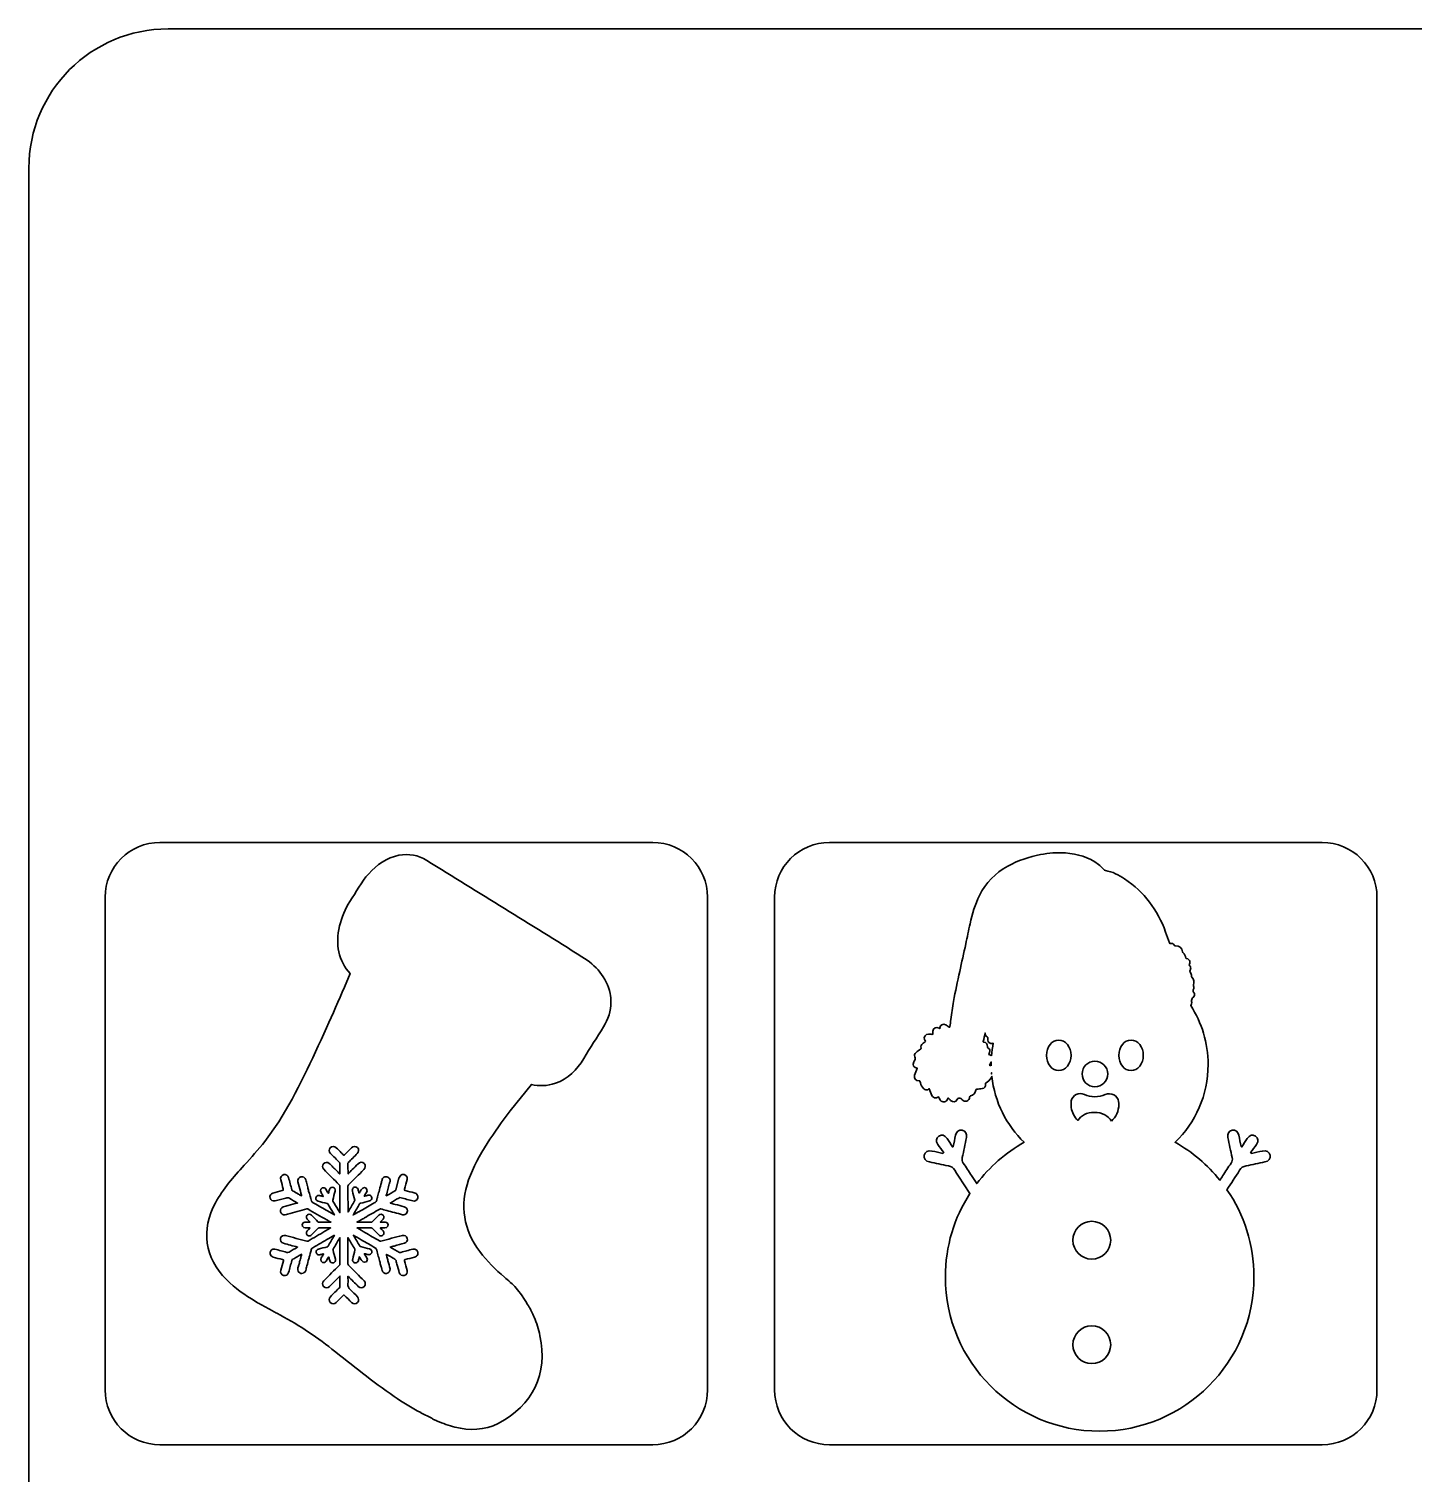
# Model space of a CAD drawing. Extents: x 28 to 2005, y -1071 to -24.
# Drawn here: x 28 to 538, y -557 to -24 of the extents above; entities that cross this region are included whole.
import ezdxf

# ---------------------------------------------------------------- set-up
doc = ezdxf.new("R2010")
doc.units = 0
doc.header["$MEASUREMENT"] = 0
doc.layers.add('Layer 1', color=7, linetype='Continuous', lineweight=0)

msp = doc.modelspace()

# ---------------------------------------------------------------- linework, layer by layer
at = {"layer": 'Layer 1', "color": 240, "lineweight": 35, "true_color": 0xed2224}
for points, knots in [([(748.75, -24.22), (748.75, -24.22), (79.21, -24.22), (79.21, -24.22), (50.86, -24.22), (27.87, -47.21), (27.87, -75.56), (27.87, -75.56), (27.87, -1046.07), (27.87, -1046.07), (27.87, -1059.71), (38.94, -1070.78), (52.58, -1070.78), (52.58, -1070.78), (775.38, -1070.78), (775.38, -1070.78), (789.03, -1070.78), (800.09, -1059.71), (800.09, -1046.07), (800.09, -1046.07), (800.09, -75.56), (800.09, -75.56), (800.09, -47.21), (777.1, -24.22), (748.75, -24.22)], [0, 0, 0, 0, 1, 1, 1, 2, 2, 2, 3, 3, 3, 4, 4, 4, 5, 5, 5, 6, 6, 6, 7, 7, 7, 8, 8, 8, 8]), ([(278.17, -526.26), (278.17, -537.43), (269.12, -546.48), (257.95, -546.48), (257.95, -546.48), (76.21, -546.48), (76.21, -546.48), (65.04, -546.48), (55.99, -537.43), (55.99, -526.26), (55.99, -526.26), (55.99, -344.52), (55.99, -344.52), (55.99, -333.35), (65.04, -324.3), (76.21, -324.3), (76.21, -324.3), (257.95, -324.3), (257.95, -324.3), (269.12, -324.3), (278.17, -333.35), (278.17, -344.52), (278.17, -344.52), (278.17, -526.26), (278.17, -526.26)], [0, 0, 0, 0, 1, 1, 1, 2, 2, 2, 3, 3, 3, 4, 4, 4, 5, 5, 5, 6, 6, 6, 7, 7, 7, 8, 8, 8, 8]), ([(525.07, -526.26), (525.07, -537.43), (516.02, -546.48), (504.85, -546.48), (504.85, -546.48), (323.11, -546.48), (323.11, -546.48), (311.94, -546.48), (302.89, -537.43), (302.89, -526.26), (302.89, -526.26), (302.89, -344.52), (302.89, -344.52), (302.89, -333.35), (311.94, -324.3), (323.11, -324.3), (323.11, -324.3), (504.85, -324.3), (504.85, -324.3), (516.02, -324.3), (525.07, -333.35), (525.07, -344.52), (525.07, -344.52), (525.07, -526.26), (525.07, -526.26)], [0, 0, 0, 0, 1, 1, 1, 2, 2, 2, 3, 3, 3, 4, 4, 4, 5, 5, 5, 6, 6, 6, 7, 7, 7, 8, 8, 8, 8]), ([(242.27, -380.06), (240.85, -373.96), (237.01, -369.68), (231.86, -366.47), (212.8, -354.59), (193.72, -342.75), (174.63, -330.92), (171.48, -328.96), (168, -328.39), (164.35, -329.06), (159.78, -329.91), (156.28, -332.56), (153.2, -335.88), (150.38, -338.93), (148.59, -342.67), (146.3, -346.08), (144.43, -348.85), (143.28, -351.91), (142.47, -355.11), (140.74, -361.91), (142.2, -368.08), (146.36, -372.7), (146.36, -372.7), (144.27, -377.7), (144.27, -377.7), (142.11, -382.62), (139.95, -387.67), (137.65, -392.65), (132.2, -404.45), (126.96, -416.36), (120.06, -427.41), (120.06, -427.41), (114.95, -434.67), (114.95, -434.67), (112.48, -437.67), (109.84, -440.52), (107.24, -443.41), (103.35, -447.73), (99.49, -452.09), (96.68, -457.24), (91.26, -467.19), (92.74, -477.52), (100.73, -485.58), (103.88, -488.76), (107.54, -491.26), (111.35, -493.56), (111.46, -493.63), (111.55, -493.69), (111.65, -493.74), (111.65, -493.74), (111.65, -493.75), (111.65, -493.75), (111.65, -493.75), (111.67, -493.75), (111.67, -493.75), (112.47, -494.24), (113.1, -494.61), (113.61, -494.84), (113.61, -494.84), (117.74, -497.14), (117.74, -497.14), (118.31, -497.44), (118.78, -497.72), (119.27, -497.97), (126.51, -501.68), (133.25, -506.17), (139.64, -511.2), (147.18, -517.15), (154.62, -523.22), (162.54, -528.66), (165.7, -530.83), (168.93, -532.89), (172.39, -534.64), (172.39, -534.64), (172.45, -534.69), (172.45, -534.69), (172.45, -534.69), (176.44, -536.72), (176.44, -536.72), (176.57, -536.89), (176.77, -537.05), (177.09, -537.19), (177.53, -537.36), (177.96, -537.54), (178.39, -537.72), (178.39, -537.72), (178.43, -537.73), (178.43, -537.73), (180.57, -538.6), (182.73, -539.42), (184.99, -539.96), (190.46, -541.28), (195.83, -541.26), (200.99, -538.59), (213.72, -532.03), (219.34, -520.3), (216.37, -506.26), (215.87, -503.89), (215.15, -501.61), (214.21, -499.4), (214.17, -499.3), (214.15, -499.21), (214.1, -499.11), (214.06, -499.04), (214.03, -498.98), (214, -498.91), (213.37, -497.49), (212.64, -496.1), (211.82, -494.73), (209.99, -491.58), (208.28, -489.46), (207.08, -488.17), (207.09, -488.16), (207.11, -488.15), (207.12, -488.15), (206.94, -487.98), (206.77, -487.83), (206.6, -487.67), (205.82, -486.88), (205.35, -486.52), (205.35, -486.52), (204.66, -485.89), (204, -485.28), (203.31, -484.7), (199.95, -481.86), (196.81, -478.8), (194.18, -475.25), (188.16, -467.16), (186.76, -458.36), (190.06, -448.81), (191.73, -444.01), (194.18, -439.63), (196.91, -435.36), (199.56, -431.23), (202.45, -427.25), (205.37, -423.3), (205.37, -423.3), (213.2, -413.58), (213.2, -413.58), (216.03, -414.26), (218.97, -414.24), (222.07, -413.17), (226.75, -411.57), (230.06, -408.19), (232.5, -404.05), (234.84, -400.08), (237.39, -396.25), (239.8, -392.33), (241.53, -389.53), (242.56, -386.5), (242.56, -383.17), (242.53, -382.12), (242.51, -381.09), (242.27, -380.06)], [0, 0, 0, 0, 1, 1, 1, 2, 2, 2, 3, 3, 3, 4, 4, 4, 5, 5, 5, 6, 6, 6, 7, 7, 7, 8, 8, 8, 9, 9, 9, 10, 10, 10, 11, 11, 11, 12, 12, 12, 13, 13, 13, 14, 14, 14, 15, 15, 15, 16, 16, 16, 17, 17, 17, 18, 18, 18, 19, 19, 19, 20, 20, 20, 21, 21, 21, 22, 22, 22, 23, 23, 23, 24, 24, 24, 25, 25, 25, 26, 26, 26, 27, 27, 27, 28, 28, 28, 29, 29, 29, 30, 30, 30, 31, 31, 31, 32, 32, 32, 33, 33, 33, 34, 34, 34, 35, 35, 35, 36, 36, 36, 37, 37, 37, 38, 38, 38, 39, 39, 39, 40, 40, 40, 41, 41, 41, 42, 42, 42, 43, 43, 43, 44, 44, 44, 45, 45, 45, 46, 46, 46, 47, 47, 47, 48, 48, 48, 49, 49, 49, 50, 50, 50, 51, 51, 51, 51]), ([(485.68, -439.69), (485.44, -438.43), (484.36, -437.85), (482.83, -438.16), (481.47, -438.44), (480.11, -438.73), (478.75, -439.01), (478.66, -438.92), (478.57, -438.82), (478.48, -438.73), (479.21, -437.72), (479.97, -436.73), (480.66, -435.69), (481.47, -434.49), (481.29, -433.33), (480.27, -432.64), (479.21, -431.94), (478.04, -432.24), (477.22, -433.48), (476.54, -434.5), (475.92, -435.56), (475.28, -436.6), (475.18, -436.57), (475.08, -436.54), (474.98, -436.51), (474.69, -435.12), (474.41, -433.72), (474.1, -432.32), (473.79, -430.92), (472.86, -430.22), (471.64, -430.47), (470.37, -430.72), (469.79, -431.74), (470.09, -433.21), (470.59, -435.65), (471.08, -438.1), (471.64, -440.53), (471.82, -441.32), (471.74, -441.94), (471.27, -442.62), (470.21, -444.13), (469.23, -445.69), (468.22, -447.23), (467.86, -447.79), (467.49, -448.35), (467.13, -448.9), (462.58, -443.26), (456.99, -438.51), (450.63, -434.93), (458.12, -427.67), (462.78, -417.49), (462.78, -406.23), (462.78, -398.23), (460.42, -390.77), (456.37, -384.52), (456.72, -384.14), (456.84, -383.58), (456.66, -382.94), (456.58, -382.63), (456.83, -381.88), (457.08, -381.68), (457.81, -381.12), (457.96, -380.28), (457.46, -379.5), (457.23, -379.15), (457.2, -378.82), (457.39, -378.44), (457.57, -378.09), (457.59, -377.7), (457.44, -377.33), (457.38, -377.16), (457.4, -377.01), (457.45, -376.86), (457.73, -375.8), (457.5, -374.85), (456.79, -374.02), (456.7, -373.92), (456.63, -373.84), (456.64, -373.68), (456.68, -373.1), (456.49, -372.58), (456.15, -372.12), (455.98, -371.89), (455.99, -371.7), (456.13, -371.44), (456.34, -371.09), (456.46, -370.69), (456.28, -370.27), (456.26, -370.02), (456.17, -369.8), (455.98, -369.66), (455.79, -369.51), (455.84, -369.37), (455.91, -369.2), (456.02, -368.95), (456.09, -368.69), (456, -368.42), (456.05, -368.04), (455.9, -367.75), (455.6, -367.53), (455.41, -367.29), (455.15, -367.21), (454.87, -367.16), (454.76, -367.14), (454.62, -367.15), (454.58, -366.96), (454.44, -366.21), (454.06, -365.57), (453.53, -365.02), (453.44, -364.93), (453.4, -364.84), (453.38, -364.71), (453.14, -363.13), (452.26, -362.38), (450.67, -362.41), (450.49, -362.42), (450.39, -362.39), (450.28, -362.23), (449.91, -361.71), (449.42, -361.42), (448.77, -361.57), (448.54, -361.62), (448.54, -361.49), (448.49, -361.34), (448.03, -360.02), (447.55, -358.7), (447.09, -357.37), (444.21, -349.18), (439.21, -342.62), (432.01, -337.75), (429.84, -336.28), (427.49, -335.16), (424.89, -334.63), (424.66, -334.58), (424.47, -334.48), (424.3, -334.29), (423.7, -333.6), (423.03, -332.98), (422.31, -332.42), (418.75, -329.65), (414.61, -328.53), (410.2, -328.21), (407.1, -327.98), (404.03, -328.24), (400.98, -328.81), (396.74, -329.61), (392.7, -331), (388.91, -333.08), (384.3, -335.61), (380.81, -339.2), (378.46, -343.91), (376.81, -347.2), (375.77, -350.71), (374.98, -354.28), (374.43, -356.77), (373.95, -359.27), (373.41, -361.76), (372.68, -365.15), (371.92, -368.54), (371.17, -371.93), (370.36, -375.59), (369.58, -379.26), (368.92, -382.95), (368.53, -385.16), (368.17, -387.37), (367.9, -389.6), (367.79, -390.49), (367.67, -391.38), (367.58, -392.27), (367.54, -392.59), (367.44, -392.55), (367.23, -392.41), (366.81, -392.11), (366.39, -391.82), (365.95, -391.56), (365.06, -391.06), (363.94, -391.66), (363.84, -392.67), (363.83, -392.78), (363.83, -392.88), (363.82, -393.02), (363.7, -392.95), (363.62, -392.91), (363.54, -392.87), (362.49, -392.3), (361.49, -392.76), (361.23, -393.93), (361.16, -394.23), (361.25, -394.51), (361.28, -394.81), (361.3, -395.02), (361.26, -395.13), (361.01, -395.1), (360.57, -395.07), (360.12, -395.08), (359.68, -395.06), (358.59, -395.04), (357.87, -396.01), (358.15, -397.06), (358.23, -397.34), (358.66, -397.52), (358.46, -397.82), (358.29, -398.06), (357.97, -398.19), (357.72, -398.37), (357.69, -398.4), (357.65, -398.43), (357.62, -398.46), (357.04, -398.92), (356.7, -399.49), (356.9, -400.26), (356.95, -400.46), (356.81, -400.49), (356.72, -400.56), (356.17, -400.98), (355.61, -401.38), (355.06, -401.8), (354.54, -402.21), (354.26, -402.82), (354.59, -403.35), (355.02, -404.02), (354.76, -404.47), (354.41, -404.98), (354.36, -405.05), (354.33, -405.14), (354.29, -405.22), (353.71, -406.45), (354.18, -407.38), (355.54, -407.62), (355.21, -408.47), (354.88, -409.31), (354.56, -410.16), (354.14, -411.29), (355.03, -412.39), (356.22, -412.19), (356.41, -412.16), (356.47, -412.16), (356.52, -412.39), (356.68, -413.18), (356.99, -413.93), (357.41, -414.62), (357.71, -415.11), (358.1, -415.47), (358.67, -415.58), (359.16, -415.68), (359.58, -415.49), (359.96, -415.15), (360.29, -416), (360.61, -416.82), (360.94, -417.63), (361.18, -418.24), (361.64, -418.53), (362.3, -418.54), (362.71, -418.55), (363.06, -418.42), (363.39, -418.17), (363.54, -418.48), (363.68, -418.75), (363.8, -419.03), (364.03, -419.63), (364.47, -419.97), (365.1, -419.99), (365.7, -420.02), (366.21, -419.77), (366.53, -419.22), (366.66, -419), (366.81, -418.79), (366.96, -418.55), (367.27, -418.88), (367.54, -419.19), (367.83, -419.49), (368.59, -420.3), (369.78, -420.13), (370.28, -419.13), (370.56, -418.58), (371.12, -418.44), (371.65, -418.79), (371.83, -418.9), (371.96, -419.06), (372.08, -419.22), (372.49, -419.74), (373.15, -419.92), (373.79, -419.7), (374.43, -419.48), (374.81, -418.99), (374.78, -418.31), (374.77, -417.99), (374.89, -417.9), (375.17, -417.82), (376.22, -417.49), (376.89, -416.78), (377.1, -415.69), (377.15, -415.44), (377.24, -415.36), (377.49, -415.34), (378.16, -415.28), (378.84, -415.22), (379.5, -415.11), (380.38, -414.98), (380.86, -414.3), (380.69, -413.42), (380.64, -413.18), (380.73, -413.13), (380.88, -413.03), (381.65, -412.54), (382.28, -411.91), (382.78, -411.15), (382.9, -410.97), (382.99, -410.79), (383.03, -410.6), (384.07, -420.11), (388.44, -428.62), (394.94, -434.93), (388.12, -438.77), (382.17, -443.97), (377.46, -450.17), (376.81, -449.19), (376.17, -448.21), (375.53, -447.23), (374.52, -445.69), (373.55, -444.13), (372.49, -442.62), (372.02, -441.94), (371.94, -441.32), (372.12, -440.53), (372.68, -438.1), (373.16, -435.65), (373.66, -433.21), (373.96, -431.74), (373.38, -430.72), (372.11, -430.47), (370.9, -430.22), (369.96, -430.92), (369.65, -432.32), (369.35, -433.72), (369.07, -435.12), (368.77, -436.51), (368.67, -436.54), (368.58, -436.57), (368.48, -436.6), (367.83, -435.56), (367.21, -434.5), (366.54, -433.48), (365.72, -432.24), (364.54, -431.94), (363.49, -432.64), (362.47, -433.33), (362.29, -434.49), (363.09, -435.69), (363.78, -436.73), (364.54, -437.72), (365.27, -438.73), (365.18, -438.82), (365.09, -438.92), (365, -439.01), (363.64, -438.73), (362.29, -438.44), (360.93, -438.16), (359.4, -437.85), (358.31, -438.43), (358.08, -439.69), (357.84, -440.91), (358.59, -441.87), (360.05, -442.18), (362.36, -442.67), (364.65, -443.21), (366.98, -443.6), (368.09, -443.79), (368.76, -444.32), (369.36, -445.25), (371.19, -448.11), (373.05, -450.96), (374.91, -453.8), (369.19, -462.67), (365.88, -473.24), (365.88, -484.57), (365.88, -516), (391.36, -541.48), (422.79, -541.48), (454.22, -541.48), (479.7, -516), (479.7, -484.57), (479.7, -472.64), (476.03, -461.57), (469.75, -452.43), (471.31, -450.04), (472.86, -447.65), (474.4, -445.25), (475, -444.32), (475.67, -443.79), (476.78, -443.6), (479.1, -443.21), (481.4, -442.67), (483.7, -442.18), (485.16, -441.87), (485.91, -440.91), (485.68, -439.69)], [0, 0, 0, 0, 1, 1, 1, 2, 2, 2, 3, 3, 3, 4, 4, 4, 5, 5, 5, 6, 6, 6, 7, 7, 7, 8, 8, 8, 9, 9, 9, 10, 10, 10, 11, 11, 11, 12, 12, 12, 13, 13, 13, 14, 14, 14, 15, 15, 15, 16, 16, 16, 17, 17, 17, 18, 18, 18, 19, 19, 19, 20, 20, 20, 21, 21, 21, 22, 22, 22, 23, 23, 23, 24, 24, 24, 25, 25, 25, 26, 26, 26, 27, 27, 27, 28, 28, 28, 29, 29, 29, 30, 30, 30, 31, 31, 31, 32, 32, 32, 33, 33, 33, 34, 34, 34, 35, 35, 35, 36, 36, 36, 37, 37, 37, 38, 38, 38, 39, 39, 39, 40, 40, 40, 41, 41, 41, 42, 42, 42, 43, 43, 43, 44, 44, 44, 45, 45, 45, 46, 46, 46, 47, 47, 47, 48, 48, 48, 49, 49, 49, 50, 50, 50, 51, 51, 51, 52, 52, 52, 53, 53, 53, 54, 54, 54, 55, 55, 55, 56, 56, 56, 57, 57, 57, 58, 58, 58, 59, 59, 59, 60, 60, 60, 61, 61, 61, 62, 62, 62, 63, 63, 63, 64, 64, 64, 65, 65, 65, 66, 66, 66, 67, 67, 67, 68, 68, 68, 69, 69, 69, 70, 70, 70, 71, 71, 71, 72, 72, 72, 73, 73, 73, 74, 74, 74, 75, 75, 75, 76, 76, 76, 77, 77, 77, 78, 78, 78, 79, 79, 79, 80, 80, 80, 81, 81, 81, 82, 82, 82, 83, 83, 83, 84, 84, 84, 85, 85, 85, 86, 86, 86, 87, 87, 87, 88, 88, 88, 89, 89, 89, 90, 90, 90, 91, 91, 91, 92, 92, 92, 93, 93, 93, 94, 94, 94, 95, 95, 95, 96, 96, 96, 97, 97, 97, 98, 98, 98, 99, 99, 99, 100, 100, 100, 101, 101, 101, 102, 102, 102, 103, 103, 103, 104, 104, 104, 105, 105, 105, 106, 106, 106, 107, 107, 107, 108, 108, 108, 109, 109, 109, 110, 110, 110, 111, 111, 111, 112, 112, 112, 113, 113, 113, 114, 114, 114, 115, 115, 115, 116, 116, 116, 117, 117, 117, 118, 118, 118, 119, 119, 119, 120, 120, 120, 121, 121, 121, 122, 122, 122, 123, 123, 123, 124, 124, 124, 125, 125, 125, 126, 126, 126, 127, 127, 127, 128, 128, 128, 129, 129, 129, 130, 130, 130, 131, 131, 131, 132, 132, 132, 132]), ([(382.92, -403.06), (382.7, -402.84), (382.39, -402.68), (381.96, -402.55), (382.05, -402.29), (382.14, -402.03), (382.22, -401.76), (382.44, -401), (382.27, -400.51), (381.6, -400.05), (381.46, -399.96), (381.42, -399.87), (381.43, -399.7), (381.44, -398.65), (381.02, -398.13), (380, -397.94), (379.86, -397.91), (379.82, -397.88), (379.85, -397.75), (380.09, -396.69), (380.33, -395.63), (380.56, -394.58), (380.54, -395.2), (380.72, -395.73), (381.27, -396.01), (381.64, -396.19), (381.63, -396.39), (381.56, -396.71), (381.41, -397.41), (381.74, -398.07), (382.37, -398.35), (382.77, -398.54), (383.17, -398.51), (383.57, -398.36), (383.27, -399.9), (383.05, -401.46), (382.92, -403.06)], [0, 0, 0, 0, 1, 1, 1, 2, 2, 2, 3, 3, 3, 4, 4, 4, 5, 5, 5, 6, 6, 6, 7, 7, 7, 8, 8, 8, 9, 9, 9, 10, 10, 10, 11, 11, 11, 12, 12, 12, 12]), ([(407.71, -408.49), (405.22, -408.49), (403.2, -405.96), (403.2, -402.85), (403.2, -399.73), (405.22, -397.21), (407.71, -397.21), (410.21, -397.21), (412.23, -399.73), (412.23, -402.85), (412.23, -405.96), (410.21, -408.49), (407.71, -408.49)], [0, 0, 0, 0, 1, 1, 1, 2, 2, 2, 3, 3, 3, 4, 4, 4, 4]), ([(434.37, -408.49), (431.88, -408.49), (429.86, -405.96), (429.86, -402.85), (429.86, -399.73), (431.88, -397.21), (434.37, -397.21), (436.87, -397.21), (438.89, -399.73), (438.89, -402.85), (438.89, -405.96), (436.87, -408.49), (434.37, -408.49)], [0, 0, 0, 0, 1, 1, 1, 2, 2, 2, 3, 3, 3, 4, 4, 4, 4]), ([(382.8, -406.71), (382.67, -406.64), (382.53, -406.59), (382.37, -406.57), (382.12, -406.55), (382.14, -406.44), (382.24, -406.26), (382.44, -405.93), (382.62, -405.6), (382.81, -405.27), (382.8, -405.59), (382.8, -405.91), (382.8, -406.23), (382.8, -406.39), (382.8, -406.55), (382.8, -406.71)], [0, 0, 0, 0, 1, 1, 1, 2, 2, 2, 3, 3, 3, 4, 4, 4, 5, 5, 5, 5]), ([(382.94, -409.69), (382.84, -409.51), (382.84, -409.38), (382.91, -409.25), (382.92, -409.41), (382.94, -409.57), (382.95, -409.73), (382.94, -409.71), (382.94, -409.7), (382.94, -409.69)], [0, 0, 0, 0, 1, 1, 1, 2, 2, 2, 3, 3, 3, 3]), ([(421.04, -405), (423.65, -405), (425.76, -407.11), (425.76, -409.72), (425.76, -412.32), (423.65, -414.44), (421.04, -414.44), (418.44, -414.44), (416.33, -412.32), (416.33, -409.72), (416.33, -407.11), (418.44, -405), (421.04, -405)], [0, 0, 0, 0, 1, 1, 1, 2, 2, 2, 3, 3, 3, 4, 4, 4, 4]), ([(427.1, -427.11), (426.09, -425.21), (423.66, -423.87), (420.84, -423.87), (418.13, -423.87), (415.8, -425.1), (414.71, -426.87), (413.43, -425.6), (412.55, -423.96), (412.3, -422.13), (412.19, -421.27), (412.2, -420.44), (412.34, -419.64), (412.7, -417.52), (415.15, -416.33), (417.17, -417.28), (418.34, -417.82), (419.66, -418.13), (421.04, -418.13), (422.4, -418.13), (423.68, -417.84), (424.83, -417.32), (426.96, -416.35), (429.47, -417.63), (429.78, -419.87), (429.84, -420.24), (429.86, -420.62), (429.86, -421), (429.86, -423.41), (428.8, -425.58), (427.1, -427.11)], [0, 0, 0, 0, 1, 1, 1, 2, 2, 2, 3, 3, 3, 4, 4, 4, 5, 5, 5, 6, 6, 6, 7, 7, 7, 8, 8, 8, 9, 9, 9, 10, 10, 10, 10]), ([(171.27, -476.25), (171.09, -476.84), (170.65, -477.14), (170.08, -477.29), (168.95, -477.58), (167.82, -477.89), (166.69, -478.17), (166.39, -478.25), (166.29, -478.34), (166.39, -478.67), (166.72, -479.84), (167.03, -481.02), (167.34, -482.2), (167.56, -483.02), (167.13, -483.8), (166.33, -484.03), (165.53, -484.27), (164.74, -483.87), (164.49, -483.05), (164.17, -481.99), (163.89, -480.9), (163.62, -479.84), (163.53, -479.55), (163.43, -479.26), (163.39, -478.97), (163.34, -478.38), (163, -478.05), (162.49, -477.8), (162.18, -477.66), (161.89, -477.47), (161.59, -477.29), (161.32, -477.14), (161.06, -476.99), (160.79, -476.84), (160.42, -476.64), (160.04, -476.43), (159.68, -476.25), (159.7, -476.41), (159.74, -476.58), (159.76, -476.75), (159.84, -476.89), (159.9, -477.04), (159.89, -477.2), (160.01, -477.67), (160.22, -478.12), (160.26, -478.61), (160.59, -479.61), (160.87, -480.63), (161.07, -481.65), (161.22, -482.42), (160.62, -483.13), (159.82, -483.27), (159.07, -483.41), (158.35, -482.94), (158.15, -482.19), (158.06, -481.85), (157.98, -481.5), (157.88, -481.16), (157.87, -481.14), (157.87, -481.14), (157.87, -481.13), (157.81, -480.91), (157.74, -480.69), (157.68, -480.47), (157.56, -479.95), (157.42, -479.44), (157.29, -478.92), (157.19, -478.81), (157.2, -478.67), (157.17, -478.54), (156.79, -477.09), (156.4, -475.66), (156.01, -474.21), (155.98, -474.06), (155.87, -474), (155.75, -473.93), (153.97, -472.91), (152.19, -471.89), (150.42, -470.86), (149.97, -470.6), (149.52, -470.34), (149.07, -470.07), (149.07, -470.07), (149.04, -470.04), (149.04, -470.04), (149.04, -470.04), (148.32, -469.64), (148.32, -469.64), (148.32, -469.64), (148.3, -469.64), (148.3, -469.64), (148.3, -469.64), (147.53, -469.2), (147.53, -469.2), (147.58, -469.26), (147.62, -469.32), (147.66, -469.39), (148.41, -470.66), (149.17, -471.92), (149.92, -473.19), (149.99, -473.33), (150.1, -473.39), (150.23, -473.42), (151.33, -473.69), (152.44, -473.97), (153.54, -474.25), (153.87, -474.34), (154.12, -474.5), (154.27, -474.8), (154.49, -475.2), (154.46, -475.62), (154.16, -475.99), (153.87, -476.34), (153.48, -476.47), (153.04, -476.36), (152.6, -476.25), (152.19, -476.14), (151.76, -476.03), (151.72, -476.02), (151.68, -475.99), (151.62, -476.03), (151.62, -476.03), (151.71, -476.18), (151.71, -476.18), (151.99, -476.66), (152.28, -477.14), (152.57, -477.61), (152.71, -477.85), (152.74, -478.11), (152.68, -478.38), (152.46, -479.42), (151.08, -479.4), (150.61, -478.55), (150.37, -478.12), (150.1, -477.72), (149.85, -477.29), (149.83, -477.25), (149.82, -477.19), (149.74, -477.17), (149.73, -477.23), (149.71, -477.28), (149.71, -477.33), (149.59, -477.75), (149.5, -478.15), (149.38, -478.56), (149.27, -478.97), (148.99, -479.24), (148.59, -479.33), (148.19, -479.44), (147.83, -479.33), (147.54, -479.02), (147.27, -478.72), (147.21, -478.36), (147.3, -477.97), (147.58, -476.86), (147.86, -475.76), (148.13, -474.65), (148.16, -474.54), (148.16, -474.44), (148.1, -474.34), (147.3, -473.03), (146.52, -471.7), (145.72, -470.37), (145.66, -470.27), (145.61, -470.18), (145.55, -470.08), (145.55, -470.08), (145.55, -472.72), (145.55, -472.72), (145.55, -475.06), (145.55, -477.41), (145.54, -479.75), (145.54, -479.98), (145.61, -480.13), (145.77, -480.3), (147.71, -482.22), (149.63, -484.13), (151.56, -486.07), (152.09, -486.61), (152.07, -487.61), (151.54, -488.13), (150.89, -488.74), (149.99, -488.74), (149.35, -488.1), (148.13, -486.88), (146.93, -485.66), (145.7, -484.45), (145.68, -484.41), (145.63, -484.39), (145.55, -484.31), (145.55, -485.3), (145.63, -486.21), (145.52, -487.11), (145.42, -488.07), (145.77, -488.73), (146.47, -489.35), (147.37, -490.15), (148.19, -491.03), (149.04, -491.88), (149.63, -492.48), (149.65, -493.4), (149.08, -493.98), (148.48, -494.6), (147.52, -494.62), (146.9, -493.99), (146.02, -493.13), (145.16, -492.27), (144.31, -491.38), (144.11, -491.18), (143.99, -491.18), (143.8, -491.4), (142.94, -492.28), (142.06, -493.15), (141.18, -494.02), (140.58, -494.62), (139.64, -494.59), (139.05, -493.99), (138.47, -493.43), (138.47, -492.48), (139.07, -491.88), (140.17, -490.77), (141.28, -489.66), (142.41, -488.57), (142.53, -488.44), (142.57, -488.32), (142.57, -488.15), (142.57, -488.15), (142.57, -484.3), (142.57, -484.3), (142.11, -484.74), (141.71, -485.14), (141.3, -485.55), (140.44, -486.41), (139.6, -487.27), (138.74, -488.11), (138.1, -488.74), (137.19, -488.73), (136.58, -488.13), (135.99, -487.53), (136.03, -486.61), (136.67, -485.98), (138.58, -484.06), (140.49, -482.14), (142.41, -480.22), (142.49, -480.13), (142.57, -480.05), (142.57, -479.92), (142.57, -479.92), (142.57, -471.12), (142.57, -471.12), (142.57, -471.11), (142.57, -471.11), (142.57, -471.09), (142.57, -471.09), (142.57, -470.09), (142.57, -470.09), (142.53, -470.16), (142.5, -470.22), (142.47, -470.28), (141.67, -471.62), (140.89, -472.98), (140.09, -474.33), (140.02, -474.45), (140, -474.56), (140.05, -474.7), (140.33, -475.81), (140.63, -476.91), (140.91, -478.01), (140.99, -478.33), (140.97, -478.64), (140.79, -478.91), (140.52, -479.3), (140.14, -479.47), (139.69, -479.39), (139.24, -479.3), (138.94, -479.02), (138.82, -478.56), (138.72, -478.15), (138.61, -477.73), (138.49, -477.31), (138.47, -477.27), (138.49, -477.22), (138.43, -477.19), (138.43, -477.19), (138.34, -477.33), (138.34, -477.33), (138.06, -477.81), (137.77, -478.29), (137.5, -478.77), (137.36, -479), (137.14, -479.16), (136.87, -479.25), (135.85, -479.55), (135.21, -478.33), (135.72, -477.5), (135.99, -477.1), (136.23, -476.67), (136.47, -476.25), (136.5, -476.2), (136.55, -476.17), (136.53, -476.08), (136.47, -476.09), (136.42, -476.11), (136.36, -476.11), (135.95, -476.23), (135.53, -476.34), (135.13, -476.44), (134.72, -476.53), (134.36, -476.43), (134.07, -476.11), (133.78, -475.81), (133.7, -475.45), (133.84, -475.06), (133.97, -474.67), (134.25, -474.44), (134.64, -474.34), (135.75, -474.05), (136.85, -473.75), (137.96, -473.47), (138.08, -473.44), (138.15, -473.39), (138.22, -473.28), (138.98, -471.95), (139.75, -470.64), (140.53, -469.31), (140.53, -469.3), (140.55, -469.28), (140.56, -469.25), (140.56, -469.25), (140.4, -469.35), (140.4, -469.35), (140.4, -469.35), (140.38, -469.35), (140.38, -469.35), (140.38, -469.35), (138.49, -470.39), (138.49, -470.39), (136.52, -471.52), (134.55, -472.66), (132.58, -473.79), (132.3, -473.95), (132.09, -474.12), (132.03, -474.47), (131.92, -475), (131.76, -475.5), (131.62, -476), (131.62, -476), (131.43, -476.62), (131.43, -476.62), (131.37, -477.05), (131.23, -477.45), (131.12, -477.87), (130.86, -478.75), (130.67, -479.68), (130.37, -480.55), (130.25, -481.09), (130.11, -481.65), (129.98, -482.18), (129.92, -482.41), (129.81, -482.61), (129.64, -482.78), (129.56, -482.9), (129.48, -482.99), (129.32, -483), (128.91, -483.35), (128.29, -483.41), (127.78, -483.11), (127.26, -482.83), (126.92, -482.14), (127.05, -481.55), (127.1, -481.3), (127.12, -481.02), (127.26, -480.78), (127.37, -480.35), (127.43, -479.91), (127.62, -479.51), (127.7, -479.12), (127.75, -478.74), (127.9, -478.38), (127.97, -478.08), (128.06, -477.8), (128.14, -477.5), (128.23, -477.09), (128.34, -476.69), (128.47, -476.19), (127.86, -476.53), (127.31, -476.84), (126.76, -477.15), (126.23, -477.47), (125.7, -477.8), (125.15, -478.08), (124.97, -478.19), (124.89, -478.33), (124.84, -478.53), (124.45, -479.99), (124.07, -481.47), (123.67, -482.92), (123.43, -483.8), (122.63, -484.27), (121.79, -484.05), (120.98, -483.82), (120.54, -483.02), (120.79, -482.15), (121.09, -480.97), (121.4, -479.78), (121.72, -478.61), (121.81, -478.33), (121.72, -478.25), (121.47, -478.19), (120.31, -477.89), (119.13, -477.59), (117.97, -477.28), (116.76, -476.94), (116.37, -475.56), (117.24, -474.72), (117.62, -474.35), (118.09, -474.21), (118.6, -474.35), (120.07, -474.73), (121.53, -475.12), (123, -475.53), (123.3, -475.61), (123.54, -475.58), (123.82, -475.41), (124.84, -474.8), (125.89, -474.21), (126.98, -473.58), (126.08, -473.34), (125.25, -473.11), (124.4, -472.89), (123.54, -472.66), (122.65, -472.44), (121.79, -472.19), (120.87, -471.92), (120.43, -471.11), (120.7, -470.28), (120.95, -469.48), (121.73, -469.09), (122.54, -469.3), (125.15, -470.01), (127.78, -470.7), (130.41, -471.39), (130.56, -471.45), (130.67, -471.45), (130.83, -471.36), (132.91, -470.16), (135, -468.95), (137.08, -467.76), (137.08, -467.76), (138.33, -467.01), (138.33, -467.01), (138.33, -467.01), (139.16, -466.53), (139.16, -466.53), (139.16, -466.53), (138.28, -466.53), (138.28, -466.53), (137.13, -466.53), (135.97, -466.53), (134.8, -466.52), (134.67, -466.52), (134.6, -466.57), (134.51, -466.65), (133.7, -467.47), (132.89, -468.26), (132.09, -469.07), (131.8, -469.36), (131.45, -469.48), (131.06, -469.4), (130.65, -469.31), (130.37, -469.06), (130.26, -468.67), (130.13, -468.26), (130.22, -467.9), (130.51, -467.59), (130.81, -467.28), (131.12, -466.98), (131.42, -466.68), (131.45, -466.65), (131.5, -466.61), (131.53, -466.56), (131.47, -466.51), (131.41, -466.53), (131.36, -466.53), (130.86, -466.53), (130.39, -466.51), (129.89, -466.53), (128.93, -466.57), (128.2, -465.38), (128.98, -464.67), (129.18, -464.48), (129.42, -464.37), (129.7, -464.37), (129.7, -464.37), (131.53, -464.37), (131.53, -464.37), (131.55, -464.3), (131.5, -464.27), (131.47, -464.25), (131.47, -464.25), (130.55, -463.32), (130.55, -463.32), (130.2, -463), (130.12, -462.59), (130.27, -462.16), (130.43, -461.72), (130.78, -461.48), (131.25, -461.46), (131.57, -461.43), (131.85, -461.57), (132.09, -461.81), (132.89, -462.6), (133.69, -463.41), (134.5, -464.23), (134.6, -464.32), (134.7, -464.37), (134.86, -464.37), (134.86, -464.37), (139.25, -464.37), (139.25, -464.37), (139.25, -464.37), (138.3, -463.84), (138.3, -463.84), (138.3, -463.84), (138.24, -463.81), (138.24, -463.81), (138.22, -463.81), (138.2, -463.79), (138.19, -463.78), (138.06, -463.72), (137.94, -463.64), (137.81, -463.57), (137.81, -463.57), (137.71, -463.51), (137.71, -463.51), (135.39, -462.18), (133.1, -460.85), (130.81, -459.52), (130.66, -459.45), (130.56, -459.46), (130.42, -459.5), (128.06, -460.13), (125.69, -460.77), (123.31, -461.4), (123, -461.49), (122.68, -461.6), (122.35, -461.65), (121.57, -461.76), (120.87, -461.28), (120.66, -460.52), (120.47, -459.82), (120.89, -459.02), (121.62, -458.77), (122.26, -458.55), (122.9, -458.41), (123.54, -458.24), (124.67, -457.93), (125.79, -457.63), (126.98, -457.33), (125.98, -456.74), (125.01, -456.23), (124.09, -455.63), (123.59, -455.31), (123.16, -455.31), (122.65, -455.47), (121.33, -455.85), (119.99, -456.19), (118.68, -456.53), (117.83, -456.74), (117.07, -456.3), (116.84, -455.52), (116.61, -454.68), (117.04, -453.89), (117.9, -453.64), (119.04, -453.33), (120.17, -453.04), (121.29, -452.74), (121.79, -452.62), (121.79, -452.62), (121.67, -452.14), (121.38, -451.02), (121.08, -449.89), (120.78, -448.75), (120.54, -447.85), (120.98, -447.1), (121.87, -446.85), (122.63, -446.63), (123.43, -447.1), (123.65, -447.94), (124.07, -449.44), (124.48, -450.94), (124.85, -452.44), (124.9, -452.62), (124.98, -452.71), (125.13, -452.8), (125.84, -453.2), (126.54, -453.6), (127.25, -454.02), (127.39, -454.08), (127.54, -454.13), (127.63, -454.27), (127.82, -454.4), (128.05, -454.44), (128.21, -454.6), (128.26, -454.57), (128.33, -454.65), (128.37, -454.65), (128.4, -454.65), (128.43, -454.64), (128.45, -454.6), (128.36, -454.2), (128.19, -453.82), (128.15, -453.4), (128.1, -453.26), (128.05, -453.11), (128.01, -452.96), (127.7, -451.8), (127.37, -450.63), (127.08, -449.46), (126.86, -448.59), (127.37, -447.82), (128.23, -447.63), (129.01, -447.45), (129.79, -447.97), (129.99, -448.8), (130.14, -449.38), (130.3, -449.98), (130.46, -450.57), (130.5, -450.72), (130.53, -450.89), (130.59, -451.04), (130.73, -451.55), (130.86, -452.08), (131, -452.6), (131.03, -452.72), (131.04, -452.83), (131.06, -452.96), (131.5, -454.15), (131.71, -455.38), (132.08, -456.6), (132.14, -456.77), (132.22, -456.88), (132.38, -456.98), (134.09, -457.97), (135.81, -458.96), (137.52, -459.94), (137.52, -459.94), (137.77, -460.08), (137.77, -460.08), (137.77, -460.08), (140.55, -461.71), (140.55, -461.71), (140.4, -461.46), (140.25, -461.21), (140.11, -460.95), (140.11, -460.95), (140.09, -460.95), (140.09, -460.95), (139.45, -459.87), (138.8, -458.77), (138.14, -457.67), (138.08, -457.57), (138, -457.52), (137.89, -457.48), (136.77, -457.21), (135.67, -456.93), (134.56, -456.65), (134.16, -456.56), (133.88, -456.32), (133.75, -455.93), (133.61, -455.54), (133.69, -455.17), (133.97, -454.87), (134.26, -454.55), (134.61, -454.44), (135.03, -454.54), (135.45, -454.63), (135.85, -454.74), (136.27, -454.84), (136.32, -454.85), (136.37, -454.87), (136.43, -454.88), (136.44, -454.8), (136.39, -454.77), (136.37, -454.71), (136.13, -454.3), (135.88, -453.87), (135.62, -453.46), (135.09, -452.66), (135.72, -451.42), (136.75, -451.71), (137.01, -451.8), (137.23, -451.94), (137.38, -452.19), (137.66, -452.67), (137.95, -453.13), (138.22, -453.62), (138.22, -453.62), (138.31, -453.77), (138.31, -453.77), (138.38, -453.73), (138.38, -453.68), (138.39, -453.63), (138.49, -453.21), (138.61, -452.8), (138.7, -452.37), (138.82, -451.93), (139.11, -451.63), (139.56, -451.55), (140.02, -451.46), (140.4, -451.63), (140.66, -452.02), (140.85, -452.29), (140.88, -452.6), (140.8, -452.92), (140.52, -454.02), (140.25, -455.12), (139.95, -456.21), (139.93, -456.37), (139.93, -456.48), (140.02, -456.61), (140.65, -457.68), (141.3, -458.74), (141.94, -459.82), (142.14, -460.17), (142.35, -460.52), (142.57, -460.88), (142.57, -460.88), (142.57, -451.18), (142.57, -451.18), (142.58, -450.94), (142.5, -450.77), (142.33, -450.6), (140.42, -448.71), (138.52, -446.8), (136.61, -444.88), (136.04, -444.31), (136.02, -443.4), (136.56, -442.81), (137.09, -442.22), (138.01, -442.13), (138.61, -442.69), (139.58, -443.59), (140.49, -444.53), (141.41, -445.44), (141.77, -445.81), (142.14, -446.19), (142.52, -446.57), (142.61, -446.42), (142.57, -446.28), (142.57, -446.16), (142.57, -446.16), (142.57, -442.77), (142.57, -442.77), (142.57, -442.61), (142.55, -442.48), (142.41, -442.34), (141.32, -441.25), (140.23, -440.16), (139.13, -439.07), (138.49, -438.44), (138.45, -437.53), (139.03, -436.91), (139.63, -436.29), (140.56, -436.28), (141.22, -436.92), (141.85, -437.53), (142.47, -438.16), (143.08, -438.78), (143.34, -439.03), (143.6, -439.28), (143.83, -439.55), (143.99, -439.73), (144.08, -439.74), (144.27, -439.55), (145.13, -438.67), (146.02, -437.8), (146.88, -436.92), (147.51, -436.31), (148.44, -436.28), (149.05, -436.89), (149.66, -437.49), (149.63, -438.42), (148.99, -439.07), (147.88, -440.16), (146.77, -441.27), (145.68, -442.36), (145.6, -442.44), (145.55, -442.5), (145.55, -442.62), (145.55, -443.91), (145.55, -445.21), (145.63, -446.57), (146.14, -446.04), (146.65, -445.51), (147.16, -444.99), (147.86, -444.27), (148.58, -443.58), (149.29, -442.86), (149.98, -442.16), (150.87, -442.13), (151.52, -442.77), (152.13, -443.35), (152.09, -444.27), (151.42, -444.95), (149.52, -446.86), (147.62, -448.77), (145.7, -450.67), (145.6, -450.77), (145.55, -450.88), (145.55, -451.02), (145.55, -453.68), (145.55, -456.33), (145.6, -459.02), (145.6, -459.02), (145.6, -460.66), (145.6, -460.66), (145.63, -460.59), (145.69, -460.51), (145.72, -460.43), (146.49, -459.13), (147.25, -457.82), (148.02, -456.52), (148.09, -456.42), (148.09, -456.32), (148.06, -456.21), (147.77, -455.1), (147.48, -453.99), (147.19, -452.9), (147.09, -452.5), (147.15, -452.14), (147.43, -451.85), (147.71, -451.53), (148.06, -451.42), (148.46, -451.52), (148.88, -451.62), (149.15, -451.88), (149.26, -452.29), (149.38, -452.69), (149.49, -453.11), (149.59, -453.52), (149.6, -453.58), (149.63, -453.63), (149.64, -453.68), (149.71, -453.66), (149.73, -453.59), (149.75, -453.55), (150.01, -453.13), (150.26, -452.72), (150.49, -452.29), (150.96, -451.43), (152.34, -451.39), (152.57, -452.44), (152.63, -452.71), (152.6, -452.97), (152.46, -453.21), (152.18, -453.69), (151.9, -454.17), (151.61, -454.65), (151.61, -454.65), (151.54, -454.8), (151.54, -454.8), (151.58, -454.84), (151.63, -454.8), (151.68, -454.79), (152.09, -454.69), (152.52, -454.57), (152.93, -454.46), (153.39, -454.35), (153.77, -454.46), (154.06, -454.82), (154.36, -455.18), (154.4, -455.6), (154.2, -456.02), (154.04, -456.3), (153.79, -456.48), (153.46, -456.56), (152.37, -456.85), (151.27, -457.14), (150.16, -457.42), (150.02, -457.46), (149.93, -457.53), (149.85, -457.66), (149.13, -458.88), (148.43, -460.1), (147.71, -461.33), (147.63, -461.47), (147.54, -461.6), (147.47, -461.73), (147.47, -461.73), (148.22, -461.31), (148.22, -461.31), (148.22, -461.31), (149.44, -460.61), (149.44, -460.61), (149.44, -460.61), (149.59, -460.52), (149.59, -460.52), (149.6, -460.52), (149.6, -460.52), (149.6, -460.52), (151.29, -459.54), (152.99, -458.55), (154.66, -457.58), (154.78, -457.51), (154.9, -457.43), (155.03, -457.39), (155.81, -457.11), (156.18, -456.53), (156.26, -455.74), (156.27, -455.68), (156.31, -455.61), (156.33, -455.56), (156.37, -455.38), (156.42, -455.21), (156.46, -455.02), (156.65, -454.36), (156.82, -453.71), (157.01, -453.04), (157.23, -452.19), (157.46, -451.36), (157.67, -450.51), (157.84, -449.99), (157.88, -449.44), (158.11, -448.94), (158.1, -448.83), (158.14, -448.73), (158.2, -448.64), (158.3, -448.14), (158.65, -447.85), (159.11, -447.69), (159.67, -447.5), (160.2, -447.59), (160.61, -448.01), (160.94, -448.33), (161.09, -448.68), (161.09, -449.07), (161.09, -449.25), (161.06, -449.42), (161, -449.61), (160.99, -449.83), (160.89, -450.02), (160.83, -450.22), (160.81, -450.24), (160.81, -450.27), (160.8, -450.3), (160.64, -450.96), (160.48, -451.63), (160.26, -452.29), (160.09, -453), (159.93, -453.72), (159.69, -454.43), (159.69, -454.43), (159.68, -454.44), (159.68, -454.45), (159.64, -454.65), (159.7, -454.69), (159.88, -454.59), (160.95, -453.97), (162.01, -453.35), (163.09, -452.74), (163.19, -452.68), (163.21, -452.6), (163.23, -452.49), (163.23, -452.49), (164.37, -448.21), (164.37, -448.21), (164.54, -447.57), (164.83, -447.04), (165.53, -446.85), (166.59, -446.57), (167.64, -447.52), (167.37, -448.59), (167.08, -449.82), (166.75, -451.02), (166.39, -452.24), (166.29, -452.57), (166.39, -452.64), (166.69, -452.72), (167.8, -453), (168.91, -453.3), (170.02, -453.59), (171.02, -453.85), (171.48, -454.54), (171.28, -455.46), (171.11, -456.24), (170.27, -456.76), (169.5, -456.56), (168.03, -456.16), (166.58, -455.77), (165.14, -455.37), (164.81, -455.28), (164.56, -455.32), (164.28, -455.49), (163.26, -456.1), (162.23, -456.68), (161.14, -457.32), (161.78, -457.49), (162.35, -457.65), (162.93, -457.81), (164.07, -458.1), (165.2, -458.39), (166.32, -458.71), (167.38, -459.02), (167.77, -460.01), (167.27, -460.94), (166.98, -461.48), (166.25, -461.79), (165.64, -461.62), (163.7, -461.1), (161.79, -460.59), (159.85, -460.07), (159.12, -459.88), (158.4, -459.69), (157.67, -459.5), (157.53, -459.45), (157.42, -459.46), (157.29, -459.54), (155.41, -460.62), (153.53, -461.71), (151.65, -462.79), (151.26, -463.04), (150.85, -463.26), (150.43, -463.51), (150.43, -463.51), (150.4, -463.51), (150.4, -463.51), (150.33, -463.57), (150.26, -463.6), (150.18, -463.64), (150.17, -463.64), (150.16, -463.64), (150.16, -463.65), (150.16, -463.65), (150.15, -463.65), (150.15, -463.65), (150.15, -463.65), (149.78, -463.85), (149.78, -463.85), (149.78, -463.85), (149.77, -463.85), (149.77, -463.85), (149.77, -463.85), (148.83, -464.37), (148.83, -464.37), (148.83, -464.37), (154.16, -464.37), (154.16, -464.37), (154.31, -464.37), (154.41, -464.32), (154.52, -464.23), (155.32, -463.41), (156.13, -462.6), (156.93, -461.81), (157.17, -461.57), (157.46, -461.43), (157.77, -461.46), (158.24, -461.48), (158.58, -461.72), (158.74, -462.16), (158.9, -462.59), (158.81, -463), (158.48, -463.32), (158.16, -463.63), (157.86, -463.93), (157.56, -464.25), (157.52, -464.27), (157.47, -464.3), (157.48, -464.37), (157.48, -464.37), (159.31, -464.37), (159.31, -464.37), (159.6, -464.37), (159.84, -464.48), (160.04, -464.67), (160.83, -465.38), (160.08, -466.57), (159.12, -466.53), (158.64, -466.51), (158.15, -466.53), (157.65, -466.53), (157.61, -466.53), (157.54, -466.51), (157.49, -466.56), (157.53, -466.61), (157.57, -466.65), (157.61, -466.68), (157.91, -466.98), (158.21, -467.28), (158.51, -467.59), (158.79, -467.9), (158.88, -468.26), (158.77, -468.67), (158.64, -469.06), (158.37, -469.31), (157.96, -469.4), (157.56, -469.48), (157.21, -469.36), (156.93, -469.07), (156.12, -468.26), (155.31, -467.47), (154.5, -466.65), (154.43, -466.57), (154.34, -466.52), (154.21, -466.52), (152.56, -466.53), (150.9, -466.53), (149.24, -466.53), (149.24, -466.53), (148.94, -466.53), (148.94, -466.53), (148.94, -466.53), (149.75, -467), (149.75, -467), (149.75, -467), (150.41, -467.39), (150.41, -467.39), (150.42, -467.39), (150.42, -467.39), (150.42, -467.39), (150.88, -467.65), (151.33, -467.92), (151.79, -468.19), (153.6, -469.23), (155.42, -470.28), (157.24, -471.33), (157.4, -471.43), (157.54, -471.45), (157.72, -471.39), (160.34, -470.69), (162.98, -469.98), (165.61, -469.28), (166.42, -469.06), (167.19, -469.54), (167.43, -470.39), (167.64, -471.11), (167.2, -471.92), (166.42, -472.15), (165.16, -472.52), (163.87, -472.83), (162.61, -473.19), (162.12, -473.31), (161.66, -473.44), (161.15, -473.58), (162.31, -474.25), (163.43, -474.9), (164.54, -475.56), (164.74, -475.66), (164.92, -475.56), (165.11, -475.53), (166.55, -475.13), (167.98, -474.74), (169.42, -474.36), (170.61, -474.06), (171.6, -475.07), (171.27, -476.25)], [0, 0, 0, 0, 1, 1, 1, 2, 2, 2, 3, 3, 3, 4, 4, 4, 5, 5, 5, 6, 6, 6, 7, 7, 7, 8, 8, 8, 9, 9, 9, 10, 10, 10, 11, 11, 11, 12, 12, 12, 13, 13, 13, 14, 14, 14, 15, 15, 15, 16, 16, 16, 17, 17, 17, 18, 18, 18, 19, 19, 19, 20, 20, 20, 21, 21, 21, 22, 22, 22, 23, 23, 23, 24, 24, 24, 25, 25, 25, 26, 26, 26, 27, 27, 27, 28, 28, 28, 29, 29, 29, 30, 30, 30, 31, 31, 31, 32, 32, 32, 33, 33, 33, 34, 34, 34, 35, 35, 35, 36, 36, 36, 37, 37, 37, 38, 38, 38, 39, 39, 39, 40, 40, 40, 41, 41, 41, 42, 42, 42, 43, 43, 43, 44, 44, 44, 45, 45, 45, 46, 46, 46, 47, 47, 47, 48, 48, 48, 49, 49, 49, 50, 50, 50, 51, 51, 51, 52, 52, 52, 53, 53, 53, 54, 54, 54, 55, 55, 55, 56, 56, 56, 57, 57, 57, 58, 58, 58, 59, 59, 59, 60, 60, 60, 61, 61, 61, 62, 62, 62, 63, 63, 63, 64, 64, 64, 65, 65, 65, 66, 66, 66, 67, 67, 67, 68, 68, 68, 69, 69, 69, 70, 70, 70, 71, 71, 71, 72, 72, 72, 73, 73, 73, 74, 74, 74, 75, 75, 75, 76, 76, 76, 77, 77, 77, 78, 78, 78, 79, 79, 79, 80, 80, 80, 81, 81, 81, 82, 82, 82, 83, 83, 83, 84, 84, 84, 85, 85, 85, 86, 86, 86, 87, 87, 87, 88, 88, 88, 89, 89, 89, 90, 90, 90, 91, 91, 91, 92, 92, 92, 93, 93, 93, 94, 94, 94, 95, 95, 95, 96, 96, 96, 97, 97, 97, 98, 98, 98, 99, 99, 99, 100, 100, 100, 101, 101, 101, 102, 102, 102, 103, 103, 103, 104, 104, 104, 105, 105, 105, 106, 106, 106, 107, 107, 107, 108, 108, 108, 109, 109, 109, 110, 110, 110, 111, 111, 111, 112, 112, 112, 113, 113, 113, 114, 114, 114, 115, 115, 115, 116, 116, 116, 117, 117, 117, 118, 118, 118, 119, 119, 119, 120, 120, 120, 121, 121, 121, 122, 122, 122, 123, 123, 123, 124, 124, 124, 125, 125, 125, 126, 126, 126, 127, 127, 127, 128, 128, 128, 129, 129, 129, 130, 130, 130, 131, 131, 131, 132, 132, 132, 133, 133, 133, 134, 134, 134, 135, 135, 135, 136, 136, 136, 137, 137, 137, 138, 138, 138, 139, 139, 139, 140, 140, 140, 141, 141, 141, 142, 142, 142, 143, 143, 143, 144, 144, 144, 145, 145, 145, 146, 146, 146, 147, 147, 147, 148, 148, 148, 149, 149, 149, 150, 150, 150, 151, 151, 151, 152, 152, 152, 153, 153, 153, 154, 154, 154, 155, 155, 155, 156, 156, 156, 157, 157, 157, 158, 158, 158, 159, 159, 159, 160, 160, 160, 161, 161, 161, 162, 162, 162, 163, 163, 163, 164, 164, 164, 165, 165, 165, 166, 166, 166, 167, 167, 167, 168, 168, 168, 169, 169, 169, 170, 170, 170, 171, 171, 171, 172, 172, 172, 173, 173, 173, 174, 174, 174, 175, 175, 175, 176, 176, 176, 177, 177, 177, 178, 178, 178, 179, 179, 179, 180, 180, 180, 181, 181, 181, 182, 182, 182, 183, 183, 183, 184, 184, 184, 185, 185, 185, 186, 186, 186, 187, 187, 187, 188, 188, 188, 189, 189, 189, 190, 190, 190, 191, 191, 191, 192, 192, 192, 193, 193, 193, 194, 194, 194, 195, 195, 195, 196, 196, 196, 197, 197, 197, 198, 198, 198, 199, 199, 199, 200, 200, 200, 201, 201, 201, 202, 202, 202, 203, 203, 203, 204, 204, 204, 205, 205, 205, 206, 206, 206, 207, 207, 207, 208, 208, 208, 209, 209, 209, 210, 210, 210, 211, 211, 211, 212, 212, 212, 213, 213, 213, 214, 214, 214, 215, 215, 215, 216, 216, 216, 217, 217, 217, 218, 218, 218, 219, 219, 219, 220, 220, 220, 221, 221, 221, 222, 222, 222, 223, 223, 223, 224, 224, 224, 225, 225, 225, 226, 226, 226, 227, 227, 227, 228, 228, 228, 229, 229, 229, 230, 230, 230, 231, 231, 231, 232, 232, 232, 233, 233, 233, 234, 234, 234, 235, 235, 235, 236, 236, 236, 237, 237, 237, 238, 238, 238, 239, 239, 239, 240, 240, 240, 241, 241, 241, 242, 242, 242, 243, 243, 243, 244, 244, 244, 245, 245, 245, 246, 246, 246, 247, 247, 247, 248, 248, 248, 249, 249, 249, 250, 250, 250, 251, 251, 251, 252, 252, 252, 253, 253, 253, 254, 254, 254, 255, 255, 255, 256, 256, 256, 257, 257, 257, 258, 258, 258, 259, 259, 259, 260, 260, 260, 261, 261, 261, 262, 262, 262, 263, 263, 263, 264, 264, 264, 265, 265, 265, 266, 266, 266, 267, 267, 267, 268, 268, 268, 269, 269, 269, 270, 270, 270, 271, 271, 271, 272, 272, 272, 273, 273, 273, 274, 274, 274, 275, 275, 275, 276, 276, 276, 277, 277, 277, 278, 278, 278, 279, 279, 279, 280, 280, 280, 281, 281, 281, 282, 282, 282, 283, 283, 283, 284, 284, 284, 285, 285, 285, 286, 286, 286, 287, 287, 287, 288, 288, 288, 289, 289, 289, 290, 290, 290, 291, 291, 291, 292, 292, 292, 293, 293, 293, 294, 294, 294, 295, 295, 295, 296, 296, 296, 297, 297, 297, 298, 298, 298, 299, 299, 299, 300, 300, 300, 301, 301, 301, 302, 302, 302, 303, 303, 303, 304, 304, 304, 305, 305, 305, 306, 306, 306, 307, 307, 307, 308, 308, 308, 309, 309, 309, 310, 310, 310, 311, 311, 311, 312, 312, 312, 313, 313, 313, 314, 314, 314, 315, 315, 315, 316, 316, 316, 317, 317, 317, 318, 318, 318, 319, 319, 319, 320, 320, 320, 321, 321, 321, 322, 322, 322, 323, 323, 323, 324, 324, 324, 325, 325, 325, 326, 326, 326, 327, 327, 327, 328, 328, 328, 329, 329, 329, 330, 330, 330, 331, 331, 331, 332, 332, 332, 333, 333, 333, 334, 334, 334, 335, 335, 335, 336, 336, 336, 337, 337, 337, 338, 338, 338, 339, 339, 339, 340, 340, 340, 341, 341, 341, 342, 342, 342, 343, 343, 343, 344, 344, 344, 345, 345, 345, 346, 346, 346, 347, 347, 347, 348, 348, 348, 349, 349, 349, 350, 350, 350, 351, 351, 351, 352, 352, 352, 353, 353, 353, 354, 354, 354, 355, 355, 355, 356, 356, 356, 357, 357, 357, 358, 358, 358, 359, 359, 359, 360, 360, 360, 361, 361, 361, 362, 362, 362, 363, 363, 363, 364, 364, 364, 365, 365, 365, 366, 366, 366, 367, 367, 367, 368, 368, 368, 369, 369, 369, 370, 370, 370, 371, 371, 371, 372, 372, 372, 373, 373, 373, 374, 374, 374, 375, 375, 375, 376, 376, 376, 377, 377, 377, 378, 378, 378, 379, 379, 379, 380, 380, 380, 381, 381, 381, 382, 382, 382, 383, 383, 383, 384, 384, 384, 385, 385, 385, 385]), ([(419.88, -478.01), (416.03, -478.01), (412.91, -474.89), (412.91, -471.04), (412.91, -467.19), (416.03, -464.06), (419.88, -464.06), (423.74, -464.06), (426.86, -467.19), (426.86, -471.04), (426.86, -474.89), (423.74, -478.01), (419.88, -478.01)], [0, 0, 0, 0, 1, 1, 1, 2, 2, 2, 3, 3, 3, 4, 4, 4, 4]), ([(419.88, -516.57), (416.03, -516.57), (412.91, -513.44), (412.91, -509.59), (412.91, -505.74), (416.03, -502.62), (419.88, -502.62), (423.74, -502.62), (426.86, -505.74), (426.86, -509.59), (426.86, -513.44), (423.74, -516.57), (419.88, -516.57)], [0, 0, 0, 0, 1, 1, 1, 2, 2, 2, 3, 3, 3, 4, 4, 4, 4])]:
    msp.add_open_spline(points, degree=3, knots=knots, dxfattribs=at)

doc.saveas('drawing.dxf')
